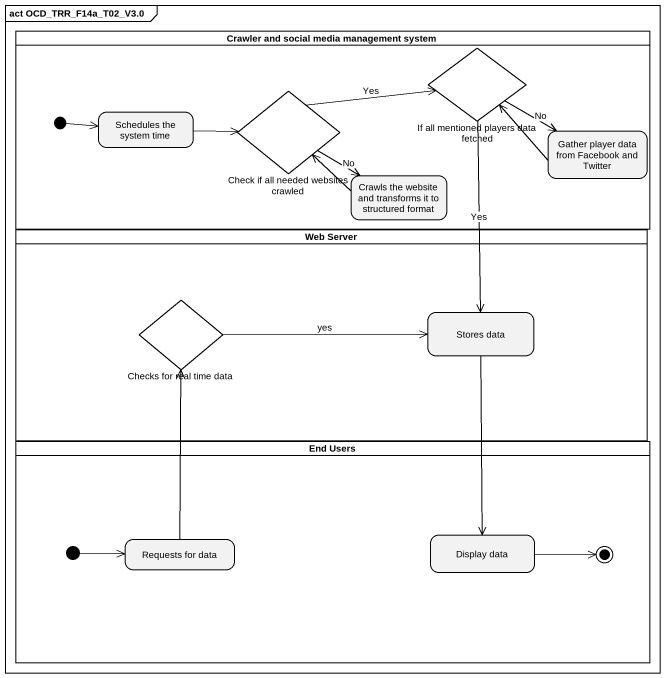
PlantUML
@startuml
mainframe act OCD_TRR_F14a_T02_V3.0
hide empty description
state "Crawler and social media management system" as Crawler_and_social_media <<partition>> {
  state "If all mentioned players data fetched" as If_all_mentioned_players <<choice>>
  state "Schedules the system time" as Schedules_the_system_time
  state "Check if all needed websites crawled" as Check_if_all_needed <<choice>>
  state "Gather player data from Facebook and Twitter" as Gather_player_data_from
  state "Crawls the website and transforms it to structured format" as Crawls_the_website_and
  [*] -right-> Schedules_the_system_time
}
state "Web Server" as Web_Server <<partition>> {
  state "Checks for real time data" as Checks_for_real_time_data <<choice>>
  state "Stores data" as Stores_data
}
state "End Users" as End_Users <<partition>> {
  state "Display data" as Display_data
  state "Requests for data" as Requests_for_data
  Display_data -right-> [*]
  [*] -right-> Requests_for_data
}
If_all_mentioned_players -right-> Gather_player_data_from : No
If_all_mentioned_players --> Stores_data : Yes
Schedules_the_system_time -right-> Check_if_all_needed
Check_if_all_needed -right-> If_all_mentioned_players : Yes
Check_if_all_needed -right-> Crawls_the_website_and : No
Gather_player_data_from -left-> If_all_mentioned_players
Crawls_the_website_and -left-> Check_if_all_needed
Checks_for_real_time_data -right-> Stores_data : yes
Stores_data --> Display_data
Requests_for_data -up-> Checks_for_real_time_data
@enduml
